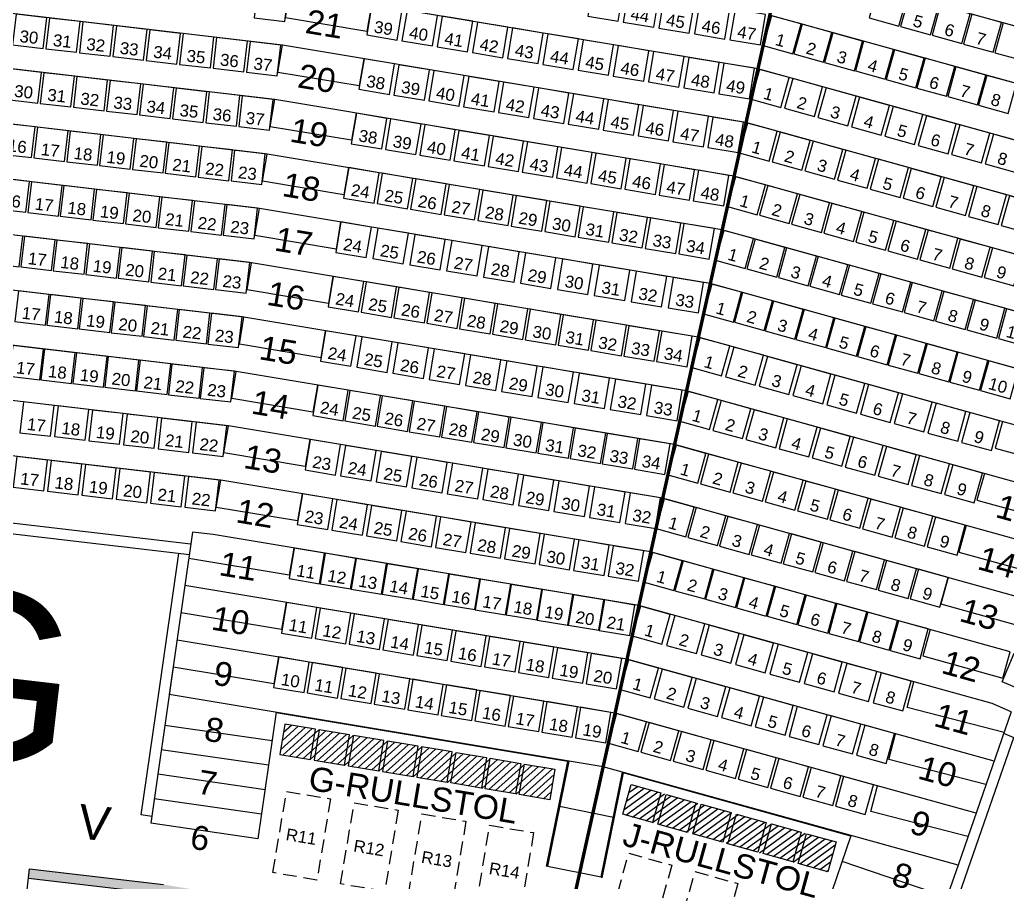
# Model space of a CAD drawing. Header units: millimetres. Extents: x 42980 to 202332, y 27411 to 140378.
# Drawn here: x 131123 to 145506, y 108929 to 121497 of the extents above; entities that cross this region are included whole.
import ezdxf
from ezdxf.enums import TextEntityAlignment as Align

# ---------------------------------------------------------------- set-up
doc = ezdxf.new("R2010")
doc.units = ezdxf.units.MM
doc.header["$LTSCALE"] = 100
doc.linetypes.add('DASHED_2', pattern=[3, 2, -1])
for name, color, linetype in [('A-3311-EA-', 3, 'CONTINUOUS'), ('A-3311-FYLL', 1, 'CONTINUOUS'), ('C-RADER', 252, 'CONTINUOUS'), ('D-RADER', 252, 'CONTINUOUS'), ('G-RADER', 252, 'CONTINUOUS'), ('G-RADNUMMER', 4, 'CONTINUOUS'), ('G-RULLSTOLSPLATS', 1, 'DASHED_2'), ('G-STOLAR', 1, 'CONTINUOUS'), ('G-STOLAR MEDFÖLJARE', 1, 'CONTINUOUS'), ('G-STOLNR RULLSTOLSPLATS', 7, 'CONTINUOUS'), ('G-STOLNUMMER', 7, 'CONTINUOUS'), ('G-TRAPPA', 254, 'CONTINUOUS'), ('G-TRAPPA_TELE', 254, 'CONTINUOUS'), ('J-RADER', 252, 'CONTINUOUS'), ('J-RADNUMMER', 4, 'CONTINUOUS'), ('J-RULLSTOLSPLATS', 1, 'DASHED_2'), ('J-STOLAR', 1, 'CONTINUOUS'), ('J-STOLAR MEDFÖLJARE', 1, 'CONTINUOUS'), ('J-STOLNUMMER', 7, 'CONTINUOUS'), ('J-TRAPPA', 254, 'CONTINUOUS'), ('möblering', 42, 'CONTINUOUS'), ('SEKTIONS_NR', 4, 'CONTINUOUS'), ('STOMME', 254, 'CONTINUOUS'), ('U-RADER', 252, 'CONTINUOUS')]:
    doc.layers.add(name, color=color, linetype=linetype)
doc.layers.add('SEKTIONER', color=4, linetype='CONTINUOUS', lineweight=70)
doc.styles.add('ARIAL', font='arial.ttf')

# ---------------------------------------------------------------- blocks, each defined once
blk = doc.blocks.new('KAJ')
at = {"layer": 'A-3311-FYLL'}
h = blk.add_hatch(color=256, dxfattribs=at)
h.paths.add_polyline_path([(12514, 25024), (12498, 24885), (14444, 24658), (20241, 23691), (20271, 23827), (14464, 24796)])
h.paths.add_polyline_path([(26131, 21865), (26185, 21995), (24841, 22560), (20271, 23827), (20241, 23691), (24795, 22427)])
at = {"layer": 'A-3311-EA-'}
for p, q in [((14444, 24658), (12498, 24885)), ((12514, 25024), (14464, 24796))]:
    blk.add_line(p, q, dxfattribs=at)

msp = doc.modelspace()

# ---------------------------------------------------------------- hatches: boundary and pattern name
at = {"layer": 'möblering'}
h = msp.add_hatch(dxfattribs=at)
h.set_pattern_fill('ANSI31', color=256, scale=25, angle=-2.9823, style=0)
h.set_pattern_definition([(42.0177, (3239.47, 28012.07), (-53.130464, 58.97071), [])])
h.paths.add_polyline_path([(138918, 110576), (138843, 110132), (134912, 110790), (134986, 111234)])
h = msp.add_hatch(dxfattribs=at)
h.set_pattern_fill('ANSI31', color=256, scale=25, angle=-9.0914, style=0)
h.set_pattern_definition([(35.90861, (174.176, 41623.48), (-46.552964, 64.290063), [])])
h.paths.add_polyline_path([(143014, 109516), (142892, 109082), (139907, 109919), (140029, 110352)])

# ---------------------------------------------------------------- linework, layer by layer
at = {"layer": 'C-RADER'}
msp.add_line((143229, 109601), (139911, 110522), dxfattribs=at)
at = {"layer": 'D-RADER'}
msp.add_line((139108, 110688), (134858, 111398), dxfattribs=at)
at = {"layer": 'G-RADER'}
for p, q in [((134950, 121125), (128624, 121864)), ((141871, 120781), (135062, 121917)), ((141698, 119999), (134950, 121125)), ((134837, 120333), (128553, 121066)), ((134725, 119540), (128482, 120269)), ((141524, 119217), (134837, 120333)), ((141351, 118435), (134725, 119540)), ((134613, 118748), (128411, 119472)), ((134500, 117956), (128340, 118675)), ((141178, 117653), (134613, 118748)), ((141005, 116870), (134500, 117956)), ((134388, 117163), (128269, 117878)), ((134276, 116371), (128199, 117081)), ((140832, 116088), (134388, 117163)), ((140658, 115306), (134276, 116371)), ((134164, 115579), (128128, 116284)), ((140485, 114524), (134164, 115579)), ((134051, 114786), (128057, 115486)), ((140312, 113742), (134051, 114786)), ((133939, 113994), (133641, 114029)), ((140139, 112960), (133939, 113994)), ((139965, 112178), (133529, 113251)), ((139792, 111395), (133415, 112459)), ((139619, 110613), (133301, 111667))]:
    msp.add_line(p, q, dxfattribs=at)
at = {"layer": 'G-RULLSTOLSPLATS'}
for points in [[(135008, 110253), (135649, 110146), (135451, 108962), (134810, 109069)], [(135994, 110087), (136635, 109980), (136438, 108797), (135796, 108904)], [(136980, 109924), (137622, 109817), (137424, 108633), (136783, 108740)], [(137967, 109759), (138608, 109652), (138410, 108468), (137769, 108575)]]:
    msp.add_lwpolyline(points, close=True, dxfattribs=at)
at = {"layer": 'G-STOLAR'}
for points in [[(134537, 121525), (134984, 121473), (135037, 121920), (134590, 121972)], [(139396, 121549), (139840, 121475), (139914, 121919), (139470, 121993)], [(139914, 121463), (140358, 121389), (140432, 121832), (139988, 121907)], [(140432, 121376), (140875, 121302), (140949, 121746), (140506, 121820)], [(136177, 121275), (136620, 121201), (136694, 121645), (136251, 121719)], [(140949, 121290), (141393, 121216), (141467, 121660), (141023, 121734)], [(131018, 121131), (131465, 121079), (131517, 121526), (131070, 121578)], [(136689, 121190), (137133, 121115), (137207, 121559), (136764, 121633)], [(137202, 121104), (137646, 121030), (137720, 121474), (137276, 121548)], [(141467, 121203), (141911, 121129), (141985, 121573), (141541, 121647)], [(131505, 121074), (131952, 121022), (132004, 121469), (131557, 121521)], [(131992, 121017), (132439, 120965), (132491, 121412), (132044, 121464)], [(132478, 120960), (132925, 120908), (132978, 121355), (132531, 121407)], [(137715, 121018), (138159, 120944), (138233, 121388), (137789, 121462)], [(132965, 120904), (133412, 120851), (133464, 121298), (133017, 121351)], [(133452, 120847), (133899, 120795), (133951, 121242), (133504, 121294)], [(138228, 120933), (138672, 120859), (138746, 121303), (138302, 121377)], [(138741, 120847), (139185, 120773), (139259, 121217), (138815, 121291)], [(133938, 120790), (134385, 120738), (134438, 121185), (133991, 121237)], [(134425, 120733), (134872, 120681), (134924, 121128), (134477, 121180)], [(139254, 120762), (139698, 120688), (139772, 121131), (139328, 121206)], [(139767, 120676), (140211, 120602), (140285, 121046), (139841, 121120)], [(140280, 120591), (140724, 120516), (140798, 120960), (140354, 121034)], [(136064, 120483), (136508, 120409), (136582, 120853), (136138, 120927)], [(136572, 120398), (137016, 120324), (137090, 120768), (136646, 120842)], [(140793, 120505), (141237, 120431), (141311, 120875), (140867, 120949)], [(141306, 120419), (141750, 120345), (141824, 120789), (141380, 120863)], [(130941, 120335), (131388, 120282), (131440, 120729), (130993, 120782)], [(131422, 120278), (131869, 120226), (131922, 120673), (131475, 120725)], [(131904, 120222), (132351, 120170), (132403, 120617), (131956, 120669)], [(137080, 120313), (137524, 120239), (137598, 120683), (137154, 120757)], [(137588, 120229), (138032, 120154), (138106, 120598), (137662, 120672)], [(132386, 120166), (132833, 120114), (132885, 120561), (132438, 120613)], [(132868, 120110), (133315, 120057), (133367, 120504), (132920, 120557)], [(138096, 120144), (138540, 120070), (138614, 120514), (138170, 120588)], [(133349, 120053), (133796, 120001), (133849, 120448), (133402, 120500)], [(133831, 119997), (134278, 119945), (134330, 120392), (133883, 120444)], [(134313, 119941), (134760, 119889), (134812, 120336), (134365, 120388)], [(138604, 120059), (139048, 119985), (139122, 120429), (138678, 120503)], [(139112, 119974), (139556, 119900), (139630, 120344), (139186, 120418)], [(139620, 119890), (140064, 119815), (140138, 120259), (139694, 120333)], [(140128, 119805), (140572, 119731), (140646, 120175), (140202, 120249)], [(135952, 119690), (136396, 119616), (136470, 120060), (136026, 120134)], [(140636, 119720), (141080, 119646), (141154, 120090), (140710, 120164)], [(130849, 119540), (131296, 119488), (131348, 119935), (130902, 119987)], [(136450, 119607), (136894, 119533), (136968, 119977), (136524, 120051)], [(136948, 119524), (137392, 119450), (137466, 119894), (137022, 119968)], [(141144, 119635), (141588, 119561), (141662, 120005), (141218, 120079)], [(131328, 119484), (131775, 119432), (131827, 119879), (131380, 119931)], [(131807, 119428), (132254, 119376), (132306, 119823), (131859, 119875)], [(132286, 119372), (132733, 119320), (132785, 119767), (132338, 119819)], [(137446, 119441), (137890, 119367), (137964, 119811), (137520, 119885)], [(132764, 119316), (133211, 119264), (133263, 119711), (132817, 119763)], [(133243, 119260), (133690, 119208), (133742, 119655), (133295, 119707)], [(137944, 119358), (138388, 119284), (138462, 119728), (138018, 119802)], [(138443, 119275), (138886, 119201), (138960, 119645), (138517, 119719)], [(133722, 119204), (134169, 119152), (134221, 119599), (133774, 119651)], [(134201, 119149), (134648, 119096), (134700, 119543), (134253, 119595)], [(138941, 119192), (139385, 119118), (139459, 119562), (139015, 119636)], [(139439, 119109), (139883, 119035), (139957, 119479), (139513, 119553)], [(139937, 119026), (140381, 118952), (140455, 119395), (140011, 119469)], [(140435, 118943), (140879, 118868), (140953, 119312), (140509, 119386)], [(135840, 118898), (136284, 118824), (136358, 119268), (135914, 119342)], [(136328, 118817), (136772, 118743), (136846, 119186), (136402, 119261)], [(140933, 118859), (141377, 118785), (141451, 119229), (141007, 119303)], [(130765, 118744), (131212, 118692), (131264, 119139), (130817, 119191)], [(131240, 118689), (131687, 118637), (131739, 119084), (131292, 119136)], [(136816, 118735), (137260, 118661), (137334, 119105), (136890, 119179)], [(137304, 118654), (137748, 118580), (137822, 119024), (137378, 119098)], [(131714, 118633), (132161, 118581), (132214, 119028), (131767, 119080)], [(132189, 118578), (132636, 118526), (132688, 118973), (132241, 119025)], [(132664, 118523), (133111, 118470), (133163, 118917), (132716, 118969)], [(137793, 118572), (138237, 118498), (138311, 118942), (137867, 119016)], [(133139, 118467), (133586, 118415), (133638, 118862), (133191, 118914)], [(133614, 118412), (134060, 118359), (134113, 118806), (133666, 118859)], [(134088, 118356), (134535, 118304), (134587, 118751), (134140, 118803)], [(138281, 118491), (138725, 118417), (138799, 118861), (138355, 118935)], [(138769, 118409), (139213, 118335), (139287, 118779), (138843, 118853)], [(139257, 118328), (139701, 118254), (139775, 118698), (139331, 118772)], [(139746, 118246), (140190, 118172), (140264, 118616), (139820, 118690)], [(135727, 118106), (136171, 118032), (136245, 118476), (135801, 118550)], [(140234, 118165), (140678, 118091), (140752, 118535), (140308, 118609)], [(140722, 118084), (141166, 118009), (141240, 118453), (140796, 118527)], [(130666, 117950), (131113, 117898), (131166, 118345), (130719, 118397)], [(136265, 118016), (136709, 117942), (136783, 118386), (136339, 118460)], [(136803, 117926), (137246, 117852), (137320, 118296), (136877, 118370)], [(131139, 117895), (131586, 117843), (131638, 118290), (131191, 118342)], [(131612, 117840), (132059, 117788), (132111, 118235), (131664, 118287)], [(132085, 117785), (132532, 117732), (132584, 118179), (132137, 118232)], [(137340, 117837), (137784, 117763), (137858, 118207), (137414, 118281)], [(132558, 117729), (133005, 117677), (133057, 118124), (132610, 118176)], [(133030, 117674), (133477, 117622), (133530, 118069), (133083, 118121)], [(137878, 117747), (138322, 117673), (138396, 118117), (137952, 118191)], [(138415, 117657), (138859, 117583), (138933, 118027), (138489, 118101)], [(133503, 117619), (133950, 117567), (134002, 118014), (133555, 118066)], [(133976, 117564), (134423, 117512), (134475, 117959), (134028, 118011)], [(138953, 117568), (139397, 117494), (139471, 117937), (139027, 118012)], [(139490, 117478), (139934, 117404), (140008, 117848), (139564, 117922)], [(140028, 117388), (140472, 117314), (140546, 117758), (140102, 117832)], [(135615, 117313), (136059, 117239), (136133, 117683), (135689, 117757)], [(136094, 117234), (136537, 117160), (136611, 117603), (136168, 117678)], [(140566, 117299), (141009, 117225), (141083, 117668), (140640, 117742)], [(131051, 117100), (131498, 117048), (131550, 117495), (131103, 117547)], [(136572, 117154), (137016, 117080), (137090, 117524), (136646, 117598)], [(137050, 117074), (137494, 117000), (137568, 117444), (137124, 117518)], [(131520, 117045), (131967, 116993), (132019, 117440), (131572, 117492)], [(131988, 116991), (132435, 116938), (132488, 117385), (132041, 117437)], [(132457, 116936), (132904, 116884), (132956, 117331), (132509, 117383)], [(137529, 116994), (137973, 116920), (138047, 117364), (137603, 117438)], [(132926, 116881), (133373, 116829), (133425, 117276), (132978, 117328)], [(133395, 116826), (133842, 116774), (133894, 117221), (133447, 117273)], [(133864, 116772), (134311, 116719), (134363, 117166), (133916, 117219)], [(138007, 116914), (138451, 116840), (138525, 117284), (138081, 117358)], [(138485, 116835), (138929, 116761), (139003, 117204), (138559, 117278)], [(138964, 116755), (139408, 116681), (139482, 117125), (139038, 117199)], [(139442, 116675), (139886, 116601), (139960, 117045), (139516, 117119)], [(135503, 116521), (135947, 116447), (136021, 116891), (135577, 116965)], [(139921, 116595), (140364, 116521), (140439, 116965), (139995, 117039)], [(140399, 116515), (140843, 116441), (140917, 116885), (140473, 116959)], [(136031, 116433), (136474, 116359), (136548, 116803), (136105, 116877)], [(136558, 116345), (137002, 116271), (137076, 116715), (136632, 116789)], [(130968, 116304), (131415, 116252), (131467, 116699), (131021, 116751)], [(131432, 116250), (131879, 116198), (131931, 116645), (131484, 116697)], [(131896, 116196), (132343, 116144), (132395, 116591), (131948, 116643)], [(137086, 116257), (137530, 116183), (137604, 116627), (137160, 116701)], [(132360, 116142), (132807, 116090), (132859, 116536), (132412, 116589)], [(132824, 116088), (133271, 116035), (133323, 116482), (132876, 116535)], [(137614, 116169), (138058, 116095), (138132, 116539), (137688, 116613)], [(138141, 116081), (138585, 116007), (138659, 116451), (138215, 116525)], [(133288, 116033), (133735, 115981), (133787, 116428), (133340, 116480)], [(133751, 115979), (134198, 115927), (134251, 116374), (133804, 116426)], [(138669, 115993), (139113, 115919), (139187, 116363), (138743, 116437)], [(139197, 115905), (139641, 115831), (139715, 116275), (139271, 116349)], [(139724, 115817), (140168, 115743), (140242, 116187), (139799, 116261)], [(135391, 115729), (135834, 115655), (135908, 116099), (135465, 116173)], [(135859, 115651), (136303, 115577), (136377, 116020), (135933, 116095)], [(140252, 115729), (140696, 115655), (140770, 116099), (140326, 116173)], [(131126, 115480), (131573, 115428), (131625, 115875), (131178, 115927)], [(136328, 115573), (136771, 115498), (136846, 115942), (136402, 116016)], [(136796, 115494), (137240, 115420), (137314, 115864), (136870, 115938)], [(131629, 115422), (132076, 115369), (132128, 115816), (131681, 115869)], [(132131, 115363), (132578, 115311), (132631, 115758), (132184, 115810)], [(137265, 115416), (137709, 115342), (137783, 115786), (137339, 115860)], [(137733, 115338), (138177, 115264), (138251, 115708), (137807, 115782)], [(132634, 115304), (133081, 115252), (133133, 115699), (132686, 115751)], [(133137, 115246), (133584, 115193), (133636, 115640), (133189, 115693)], [(138202, 115260), (138646, 115186), (138720, 115630), (138276, 115704)], [(133639, 115187), (134086, 115135), (134138, 115582), (133691, 115634)], [(138670, 115182), (139114, 115108), (139188, 115551), (138744, 115626)], [(139139, 115103), (139583, 115029), (139657, 115473), (139213, 115547)], [(135278, 114937), (135722, 114862), (135796, 115306), (135352, 115380)], [(139607, 115025), (140051, 114951), (140125, 115395), (139681, 115469)], [(140076, 114947), (140520, 114873), (140594, 115317), (140150, 115391)], [(135796, 114850), (136240, 114776), (136314, 115220), (135870, 115294)], [(136314, 114764), (136758, 114690), (136832, 115134), (136388, 115208)], [(131029, 114686), (131476, 114634), (131528, 115081), (131081, 115133)], [(131528, 114628), (131975, 114576), (132028, 115023), (131581, 115075)], [(136832, 114677), (137276, 114603), (137350, 115047), (136906, 115121)], [(132028, 114570), (132475, 114517), (132527, 114964), (132080, 115017)], [(132528, 114511), (132975, 114459), (133027, 114906), (132580, 114958)], [(137350, 114591), (137793, 114517), (137868, 114961), (137424, 115035)], [(137867, 114505), (138311, 114430), (138385, 114874), (137942, 114948)], [(133027, 114453), (133474, 114401), (133526, 114848), (133079, 114900)], [(133527, 114395), (133974, 114342), (134026, 114789), (133579, 114842)], [(138385, 114418), (138829, 114344), (138903, 114788), (138459, 114862)], [(138903, 114332), (139347, 114258), (139421, 114702), (138977, 114776)], [(139421, 114245), (139865, 114171), (139939, 114615), (139495, 114689)], [(135166, 114144), (135610, 114070), (135684, 114514), (135240, 114588)], [(135669, 114060), (136113, 113986), (136187, 114430), (135743, 114504)], [(139939, 114159), (140383, 114085), (140457, 114529), (140013, 114603)], [(136172, 113976), (136616, 113902), (136690, 114346), (136246, 114420)], [(136675, 113892), (137119, 113818), (137193, 114262), (136749, 114336)], [(137178, 113808), (137622, 113734), (137696, 114178), (137252, 114252)], [(137681, 113725), (138125, 113650), (138199, 114094), (137755, 114168)], [(138184, 113641), (138628, 113567), (138702, 114010), (138258, 114084)], [(138687, 113557), (139131, 113483), (139205, 113926), (138761, 114001)], [(139190, 113473), (139634, 113399), (139708, 113843), (139264, 113917)], [(135046, 113353), (135490, 113279), (135564, 113723), (135120, 113797)], [(139693, 113389), (140137, 113315), (140211, 113759), (139767, 113833)], [(135498, 113278), (135942, 113204), (136016, 113648), (135572, 113722)], [(135949, 113202), (136393, 113128), (136467, 113572), (136023, 113646)], [(136401, 113127), (136845, 113053), (136919, 113497), (136475, 113571)], [(136853, 113052), (137297, 112978), (137371, 113421), (136927, 113496)], [(137305, 112976), (137749, 112902), (137823, 113346), (137379, 113420)], [(137756, 112901), (138200, 112827), (138274, 113271), (137830, 113345)], [(138208, 112826), (138652, 112752), (138726, 113195), (138282, 113269)], [(138660, 112750), (139104, 112676), (139178, 113120), (138734, 113194)], [(139112, 112675), (139556, 112601), (139630, 113045), (139186, 113119)], [(134934, 112561), (135377, 112487), (135452, 112931), (135008, 113005)], [(135427, 112479), (135871, 112405), (135945, 112848), (135501, 112922)], [(139563, 112599), (140007, 112525), (140081, 112969), (139638, 113043)], [(135920, 112396), (136364, 112322), (136438, 112766), (135994, 112840)], [(136413, 112314), (136857, 112240), (136931, 112684), (136487, 112758)], [(136906, 112232), (137350, 112158), (137424, 112602), (136980, 112676)], [(137400, 112149), (137843, 112075), (137917, 112519), (137474, 112593)], [(137893, 112067), (138337, 111993), (138411, 112437), (137967, 112511)], [(138386, 111985), (138830, 111911), (138904, 112355), (138460, 112429)], [(138879, 111903), (139323, 111829), (139397, 112272), (138953, 112346)], [(134821, 111769), (135265, 111694), (135339, 112138), (134895, 112212)], [(139372, 111820), (139816, 111746), (139890, 112190), (139446, 112264)], [(135310, 111687), (135753, 111613), (135827, 112057), (135384, 112131)], [(135798, 111606), (136242, 111532), (136316, 111975), (135872, 112049)], [(136286, 111524), (136730, 111450), (136804, 111894), (136360, 111968)], [(136774, 111443), (137218, 111369), (137292, 111812), (136848, 111887)], [(137263, 111361), (137706, 111287), (137780, 111731), (137337, 111805)], [(137751, 111280), (138195, 111206), (138269, 111650), (137825, 111724)], [(138239, 111198), (138683, 111124), (138757, 111568), (138313, 111642)], [(138727, 111117), (139171, 111043), (139245, 111487), (138801, 111561)], [(139216, 111035), (139659, 110961), (139734, 111405), (139290, 111479)]]:
    msp.add_lwpolyline(points, close=True, dxfattribs=at)
at = {"layer": 'G-STOLAR MEDFÖLJARE'}
for points in [[(134912, 110790), (135356, 110717), (135430, 111161), (134986, 111234)], [(135411, 110708), (135855, 110635), (135928, 111079), (135484, 111152)], [(135908, 110624), (136352, 110551), (136426, 110995), (135982, 111068)], [(136407, 110542), (136851, 110468), (136924, 110912), (136480, 110986)], [(136905, 110459), (137349, 110386), (137422, 110830), (136978, 110903)], [(137847, 110302), (137403, 110377), (137479, 110821), (137922, 110745)], [(138345, 110217), (137901, 110292), (137976, 110736), (138420, 110661)], [(138843, 110132), (138399, 110208), (138474, 110651), (138918, 110576)]]:
    msp.add_lwpolyline(points, close=True, dxfattribs=at)
at = {"layer": 'G-TRAPPA'}
for p, q in [((133641, 114029), (133301, 111667)), ((135115, 113798), (135049, 113403)), ((135049, 113403), (133586, 113647)), ((135003, 113006), (134937, 112611)), ((134937, 112611), (133472, 112855)), ((134890, 112213), (134824, 111819)), ((133358, 112063), (133030, 109790)), ((134824, 111819), (133358, 112063)), ((134859, 111407), (134593, 109564)), ((134799, 110990), (133236, 111215)), ((134747, 110633), (133184, 110859)), ((134696, 110277), (133133, 110502)), ((134645, 109921), (133082, 110146)), ((134593, 109564), (133030, 109790))]:
    msp.add_line(p, q, dxfattribs=at)
for points in [[(136245, 121720), (136180, 121325), (134996, 121523), (135062, 121917)], [(136133, 120928), (136067, 120533), (134884, 120730), (134950, 121125)], [(136021, 120135), (135955, 119741), (134771, 119938), (134837, 120333)], [(135909, 119343), (135843, 118948), (134659, 119146), (134725, 119540)], [(135796, 118551), (135730, 118156), (134547, 118353), (134613, 118748)], [(135684, 117758), (135618, 117364), (134435, 117561), (134500, 117956)], [(135572, 116966), (135506, 116571), (134322, 116769), (134388, 117163)], [(135459, 116174), (135394, 115779), (134210, 115977), (134276, 116371)], [(135347, 115381), (135281, 114987), (134098, 115184), (134164, 115579)], [(135235, 114589), (135169, 114194), (133985, 114392), (134051, 114786)], [(133616, 113856), (128269, 114480)], [(133594, 113702), (128255, 114326)], [(133147, 111685), (133440, 113720)], [(133045, 109889), (132891, 109911), (133147, 111685)]]:
    msp.add_lwpolyline(points, dxfattribs=at)
at = {"layer": 'G-TRAPPA_TELE'}
msp.add_line((130657, 103830), (131267, 109124), dxfattribs=at)
at = {"layer": 'J-RADER'}
for p, q in [((148443, 120618), (142217, 122346)), ((148179, 119861), (142044, 121563)), ((147916, 119104), (141871, 120781)), ((147653, 118347), (141698, 119999)), ((147390, 117590), (141524, 119217)), ((147127, 116832), (141351, 118435)), ((146864, 116075), (141178, 117653)), ((146601, 115318), (141005, 116870)), ((146338, 114561), (140832, 116088)), ((146075, 113803), (140658, 115306)), ((145812, 113046), (140485, 114524)), ((145549, 112289), (140312, 113742)), ((145286, 111532), (140139, 112960)), ((145315, 110693), (139965, 112178)), ((145565, 111413), (145286, 111532)), ((145052, 109936), (139792, 111395)), ((144789, 109179), (139619, 110613))]:
    msp.add_line(p, q, dxfattribs=at)
at = {"layer": 'J-RULLSTOLSPLATS'}
for points in [[(139992, 109353), (140619, 109179), (140298, 108023), (139672, 108197)], [(140956, 109085), (141582, 108911), (141261, 107755), (140635, 107929)]]:
    msp.add_lwpolyline(points, close=True, dxfattribs=at)
at = {"layer": 'J-STOLAR'}
for points in [[(143496, 121524), (143929, 121404), (144050, 121837), (143616, 121958)], [(143953, 121397), (144387, 121277), (144507, 121710), (144074, 121831)], [(144411, 121270), (144845, 121150), (144965, 121583), (144531, 121704)], [(141949, 121123), (142383, 121002), (142503, 121436), (142070, 121556)], [(144869, 121143), (145302, 121023), (145423, 121456), (144989, 121577)], [(142397, 120998), (142831, 120878), (142951, 121312), (142518, 121432)], [(145327, 121016), (145760, 120896), (145880, 121329), (145447, 121450)], [(142845, 120874), (143279, 120754), (143399, 121187), (142966, 121308)], [(143294, 120750), (143727, 120629), (143847, 121063), (143414, 121183)], [(143742, 120625), (144175, 120505), (144296, 120939), (143862, 121059)], [(144190, 120501), (144623, 120381), (144744, 120814), (144310, 120935)], [(141776, 120341), (142210, 120220), (142330, 120654), (141896, 120774)], [(144638, 120377), (145071, 120257), (145192, 120690), (144758, 120810)], [(145086, 120253), (145519, 120132), (145640, 120566), (145206, 120686)], [(142263, 120206), (142696, 120085), (142817, 120519), (142383, 120639)], [(142749, 120071), (143183, 119950), (143303, 120384), (142870, 120504)], [(143236, 119936), (143670, 119815), (143790, 120249), (143356, 120369)], [(143723, 119801), (144156, 119680), (144276, 120114), (143843, 120234)], [(144209, 119666), (144643, 119545), (144763, 119979), (144329, 120099)], [(141603, 119558), (142036, 119438), (142157, 119872), (141723, 119992)], [(144696, 119531), (145129, 119410), (145250, 119844), (144816, 119964)], [(142080, 119426), (142513, 119306), (142634, 119739), (142200, 119860)], [(145182, 119396), (145616, 119275), (145736, 119709), (145303, 119829)], [(142557, 119294), (142990, 119173), (143111, 119607), (142677, 119727)], [(143034, 119161), (143467, 119041), (143588, 119475), (143154, 119595)], [(143511, 119029), (143944, 118909), (144065, 119342), (143631, 119463)], [(143988, 118897), (144421, 118776), (144542, 119210), (144108, 119330)], [(141430, 118776), (141863, 118656), (141983, 119090), (141550, 119210)], [(144465, 118764), (144898, 118644), (145019, 119078), (144585, 119198)], [(141897, 118647), (142331, 118526), (142451, 118960), (142017, 119080)], [(142364, 118517), (142798, 118397), (142918, 118830), (142485, 118951)], [(144942, 118632), (145375, 118512), (145496, 118945), (145062, 119066)], [(142832, 118387), (143265, 118267), (143386, 118701), (142952, 118821)], [(145419, 118500), (145852, 118379), (145973, 118813), (145539, 118933)], [(143299, 118258), (143733, 118137), (143853, 118571), (143419, 118691)], [(143766, 118128), (144200, 118008), (144320, 118441), (143887, 118562)], [(141256, 117994), (141690, 117874), (141810, 118307), (141377, 118428)], [(144234, 117998), (144667, 117878), (144788, 118312), (144354, 118432)], [(141714, 117867), (142148, 117747), (142268, 118180), (141834, 118301)], [(144701, 117869), (145135, 117748), (145255, 118182), (144821, 118302)], [(142172, 117740), (142605, 117620), (142726, 118053), (142292, 118174)], [(145168, 117739), (145602, 117619), (145722, 118052), (145289, 118173)], [(142629, 117613), (143063, 117493), (143183, 117926), (142750, 118047)], [(143087, 117486), (143521, 117366), (143641, 117799), (143207, 117920)], [(143545, 117359), (143979, 117239), (144099, 117673), (143665, 117793)], [(144003, 117232), (144436, 117112), (144557, 117546), (144123, 117666)], [(141083, 117212), (141517, 117092), (141637, 117525), (141203, 117646)], [(141531, 117088), (141965, 116967), (142085, 117401), (141651, 117521)], [(144460, 117105), (144894, 116985), (145014, 117419), (144581, 117539)], [(141979, 116963), (142413, 116843), (142533, 117277), (142100, 117397)], [(144918, 116978), (145352, 116858), (145472, 117292), (145038, 117412)], [(142427, 116839), (142861, 116719), (142981, 117152), (142548, 117273)], [(145376, 116851), (145809, 116731), (145930, 117165), (145496, 117285)], [(142875, 116715), (143309, 116594), (143429, 117028), (142996, 117148)], [(143323, 116590), (143757, 116470), (143877, 116904), (143444, 117024)], [(140910, 116430), (141343, 116310), (141464, 116743), (141030, 116863)], [(143772, 116466), (144205, 116346), (144325, 116779), (143892, 116900)], [(141401, 116293), (141835, 116173), (141955, 116607), (141522, 116727)], [(144220, 116342), (144653, 116221), (144774, 116655), (144340, 116775)], [(144668, 116217), (145101, 116097), (145222, 116531), (144788, 116651)], [(141893, 116157), (142326, 116037), (142447, 116470), (142013, 116591)], [(145116, 116093), (145549, 115973), (145670, 116406), (145236, 116527)], [(142384, 116021), (142818, 115900), (142938, 116334), (142504, 116454)], [(142876, 115884), (143309, 115764), (143430, 116198), (142996, 116318)], [(140737, 115648), (141170, 115527), (141291, 115961), (140857, 116081)], [(143367, 115748), (143801, 115628), (143921, 116061), (143487, 116182)], [(141218, 115514), (141652, 115394), (141772, 115827), (141339, 115948)], [(143858, 115612), (144292, 115491), (144412, 115925), (143979, 116045)], [(141700, 115380), (142134, 115260), (142254, 115694), (141821, 115814)], [(144350, 115475), (144784, 115355), (144904, 115789), (144470, 115909)], [(142182, 115247), (142616, 115126), (142736, 115560), (142302, 115680)], [(144841, 115339), (145275, 115219), (145395, 115652), (144962, 115773)], [(142664, 115113), (143097, 114993), (143218, 115426), (142784, 115547)], [(143146, 114979), (143579, 114859), (143700, 115293), (143266, 115413)], [(140563, 114866), (140997, 114745), (141117, 115179), (140684, 115299)], [(143627, 114846), (144061, 114725), (144181, 115159), (143748, 115279)], [(141036, 114735), (141469, 114614), (141589, 115048), (141156, 115168)], [(144109, 114712), (144543, 114592), (144663, 115025), (144230, 115146)], [(141508, 114604), (141941, 114483), (142062, 114917), (141628, 115037)], [(144591, 114578), (145025, 114458), (145145, 114892), (144711, 115012)], [(141980, 114473), (142413, 114352), (142534, 114786), (142100, 114906)], [(142452, 114342), (142886, 114221), (143006, 114655), (142572, 114775)], [(142924, 114211), (143358, 114090), (143478, 114524), (143044, 114644)], [(140390, 114083), (140824, 113963), (140944, 114397), (140510, 114517)], [(143396, 114080), (143830, 113959), (143950, 114393), (143517, 114513)], [(140853, 113955), (141286, 113835), (141407, 114268), (140973, 114389)], [(143869, 113949), (144302, 113828), (144422, 114262), (143989, 114382)], [(141315, 113827), (141749, 113706), (141869, 114140), (141435, 114260)], [(144341, 113818), (144774, 113697), (144895, 114131), (144461, 114251)], [(141778, 113698), (142211, 113578), (142332, 114012), (141898, 114132)], [(142240, 113570), (142674, 113450), (142794, 113883), (142361, 114004)], [(142703, 113442), (143136, 113321), (143257, 113755), (142823, 113875)], [(140217, 113301), (140650, 113181), (140771, 113615), (140337, 113735)], [(143165, 113313), (143599, 113193), (143719, 113627), (143286, 113747)], [(140665, 113177), (141099, 113057), (141219, 113490), (140785, 113611)], [(141113, 113053), (141547, 112932), (141667, 113366), (141233, 113486)], [(143628, 113185), (144061, 113065), (144182, 113498), (143748, 113619)], [(144090, 113057), (144524, 112936), (144644, 113370), (144211, 113490)], [(141561, 112928), (141995, 112808), (142115, 113242), (141681, 113362)], [(142009, 112804), (142443, 112684), (142563, 113117), (142129, 113238)], [(142457, 112680), (142891, 112559), (143011, 112993), (142578, 113113)], [(140044, 112519), (140477, 112399), (140598, 112832), (140164, 112953)], [(142905, 112555), (143339, 112435), (143459, 112869), (143026, 112989)], [(140545, 112380), (140978, 112260), (141099, 112693), (140665, 112814)], [(143353, 112431), (143787, 112311), (143907, 112744), (143474, 112865)], [(141046, 112241), (141479, 112121), (141600, 112554), (141166, 112675)], [(143801, 112307), (144235, 112186), (144355, 112620), (143922, 112740)], [(141547, 112102), (141980, 111982), (142101, 112415), (141667, 112536)], [(142048, 111963), (142482, 111843), (142602, 112276), (142168, 112397)], [(142549, 111824), (142983, 111704), (143103, 112137), (142669, 112258)], [(145845, 111675), (145430, 111850), (145606, 112265), (146020, 112090)], [(139870, 111737), (140304, 111617), (140424, 112050), (139991, 112171)], [(143050, 111685), (143484, 111565), (143604, 111998), (143170, 112119)], [(140362, 111601), (140795, 111480), (140916, 111914), (140482, 112034)], [(140853, 111464), (141287, 111344), (141407, 111778), (140974, 111898)], [(143551, 111546), (143985, 111426), (144105, 111859), (143671, 111980)], [(141345, 111328), (141778, 111208), (141899, 111641), (141465, 111761)], [(141836, 111192), (142270, 111071), (142390, 111505), (141956, 111625)], [(142328, 111055), (142761, 110935), (142881, 111368), (142448, 111489)], [(139697, 110955), (140131, 110834), (140251, 111268), (139817, 111388)], [(142819, 110919), (143253, 110799), (143373, 111232), (142939, 111352)], [(140169, 110824), (140603, 110703), (140723, 111137), (140290, 111257)], [(143310, 110782), (143744, 110662), (143864, 111096), (143431, 111216)], [(140641, 110693), (141075, 110572), (141195, 111006), (140762, 111126)], [(141114, 110562), (141547, 110441), (141668, 110875), (141234, 110995)], [(141586, 110431), (142019, 110310), (142140, 110744), (141706, 110864)], [(142058, 110300), (142492, 110179), (142612, 110613), (142178, 110733)], [(142530, 110169), (142964, 110048), (143084, 110482), (142650, 110602)], [(143002, 110038), (143436, 109917), (143556, 110351), (143123, 110471)]]:
    msp.add_lwpolyline(points, close=True, dxfattribs=at)
at = {"layer": 'J-STOLAR MEDFÖLJARE'}
for points in [[(140341, 109798), (139907, 109919), (140029, 110352), (140462, 110231)], [(140851, 109655), (140418, 109776), (140539, 110209), (140972, 110088)], [(141361, 109512), (140928, 109633), (141049, 110066), (141483, 109945)], [(141872, 109369), (141438, 109490), (141560, 109923), (141993, 109802)], [(142382, 109225), (141949, 109347), (142070, 109780), (142503, 109659)], [(142892, 109082), (142459, 109204), (142580, 109637), (143014, 109516)]]:
    msp.add_lwpolyline(points, close=True, dxfattribs=at)
at = {"layer": 'J-TRAPPA'}
for p, q in [((145565, 111413), (144789, 109179)), ((145598, 111035), (144932, 109119)), ((142635, 107872), (143232, 109611)), ((144789, 109179), (144154, 107351)), ((144932, 109119), (144333, 107395))]:
    msp.add_line(p, q, dxfattribs=at)
for points in [[(145435, 115641), (145328, 115256), (146494, 114932), (146601, 115318)], [(145172, 114884), (145065, 114499), (146231, 114175), (146338, 114561)], [(144909, 114127), (144802, 113741), (145968, 113418), (146075, 113803)], [(144646, 113370), (144539, 112984), (145705, 112661), (145812, 113046)], [(144383, 112612), (144276, 112227), (145442, 111903), (145549, 112289)], [(145460, 111110), (144047, 111477), (144143, 111849)], [(145196, 110352), (143783, 110719), (143880, 111091)], [(149925, 109205), (145455, 111096)], [(144933, 109594), (143520, 109962), (143617, 110334)], [(144626, 108711), (143103, 109234)]]:
    msp.add_lwpolyline(points, dxfattribs=at)
at = {"layer": 'SEKTIONER'}
msp.add_line((143777, 129385), (137860, 102672), dxfattribs=at)
at = {"layer": 'STOMME'}
for points in [[(138797, 109157), (139108, 110688)], [(139120, 110696), (138809, 109165), (139593, 109006), (139904, 110534)], [(139911, 110522), (139601, 108994)], [(138986, 110038), (139770, 109878)]]:
    msp.add_lwpolyline(points, dxfattribs=at)

# ---------------------------------------------------------------- block references
at = {"layer": 'U-RADER'}
msp.add_blockref('KAJ', (118753, 84100), dxfattribs=at)

# ---------------------------------------------------------------- texts
at = {"layer": 'G-RADNUMMER', "style": 'ARIAL'}
for s, p in [('21', (135267, 121307)), ('20', (135155, 120514)), ('19', (135043, 119722)), ('18', (134931, 118930)), ('17', (134818, 118137)), ('16', (134706, 117345)), ('15', (134594, 116553)), ('14', (134481, 115760)), ('13', (134369, 114968)), ('12', (134257, 114176)), ('11', (134011, 113406)), ('10', (133899, 112613)), ('9', (133925, 111812)), ('8', (133793, 110999)), ('7', (133694, 110227)), ('6', (133588, 109425))]:
    msp.add_text(s, height=350, rotation=350.5183, dxfattribs=at).set_placement(p)
at = {"layer": 'G-STOLNR RULLSTOLSPLATS', "style": 'ARIAL'}
for s, p in [('R11', (135201, 109456)), ('R12', (136187, 109290)), ('R13', (137174, 109127)), ('R14', (138160, 108962))]:
    msp.add_text(s, height=175, rotation=350.5279, dxfattribs=at).set_placement(p, align=Align.BOTTOM_CENTER)
at = {"layer": 'G-STOLNUMMER', "style": 'ARIAL'}
for s, rotation, p in [('44', 350.5279, (140136, 121426)), ('45', 350.5279, (140653, 121339)), ('39', 350.5279, (136398, 121238)), ('46', 350.5279, (141171, 121253)), ('47', 350.5279, (141689, 121166)), ('30', 353.34, (131242, 121105)), ('31', 353.34, (131728, 121048)), ('40', 350.5279, (136911, 121153)), ('41', 350.5279, (137424, 121067)), ('32', 353.34, (132215, 120991)), ('33', 353.34, (132702, 120934)), ('34', 353.34, (133189, 120878)), ('42', 350.5279, (137937, 120981)), ('43', 350.5279, (138450, 120896)), ('35', 353.34, (133675, 120821)), ('36', 353.34, (134162, 120764)), ('44', 350.5279, (138963, 120810)), ('45', 350.5279, (139476, 120725)), ('37', 353.34, (134649, 120707)), ('46', 350.5279, (139989, 120639)), ('38', 350.5279, (136286, 120446)), ('47', 350.5279, (140502, 120553)), ('48', 350.5279, (141015, 120468)), ('30', 353.34, (131164, 120308)), ('39', 350.5279, (136794, 120361)), ('49', 350.5279, (141528, 120382)), ('31', 353.34, (131646, 120252)), ('32', 353.34, (132128, 120196)), ('40', 350.5279, (137302, 120276)), ('41', 350.5279, (137810, 120192)), ('33', 353.34, (132609, 120140)), ('34', 353.34, (133091, 120083)), ('35', 353.34, (133573, 120027)), ('42', 350.5279, (138318, 120107)), ('43', 350.5279, (138826, 120022)), ('36', 353.34, (134055, 119971)), ('37', 353.34, (134536, 119915)), ('44', 350.5279, (139334, 119937)), ('45', 350.5279, (139842, 119852)), ('46', 350.5279, (140350, 119768)), ('38', 350.5279, (136174, 119653)), ('39', 350.5279, (136672, 119570)), ('47', 350.5279, (140858, 119683)), ('48', 350.5279, (141366, 119598)), ('16', 353.34, (131073, 119514)), ('17', 353.34, (131552, 119458)), ('40', 350.5279, (137170, 119487)), ('18', 353.34, (132030, 119402)), ('19', 353.34, (132509, 119346)), ('20', 353.34, (132988, 119290)), ('41', 350.5279, (137668, 119404)), ('42', 350.5279, (138166, 119321)), ('21', 353.34, (133467, 119234)), ('22', 353.34, (133945, 119178)), ('43', 350.5279, (138664, 119238)), ('44', 350.5279, (139163, 119155)), ('23', 353.34, (134424, 119122)), ('45', 350.5279, (139661, 119072)), ('24', 350.5279, (136062, 118861)), ('46', 350.5279, (140159, 118989)), ('47', 350.5279, (140657, 118905)), ('16', 353.34, (130988, 118718)), ('25', 350.5279, (136550, 118780)), ('48', 350.5279, (141155, 118822)), ('17', 353.34, (131463, 118663)), ('18', 353.34, (131938, 118607)), ('26', 350.5279, (137038, 118698)), ('27', 350.5279, (137526, 118617)), ('19', 353.34, (132413, 118552)), ('20', 353.34, (132887, 118496)), ('21', 353.34, (133362, 118441)), ('28', 350.5279, (138015, 118535)), ('29', 350.5279, (138503, 118454)), ('22', 353.34, (133837, 118386)), ('23', 353.34, (134312, 118330)), ('30', 350.5279, (138991, 118372)), ('31', 350.5279, (139479, 118291)), ('32', 350.5279, (139968, 118209)), ('33', 350.5279, (140456, 118128)), ('24', 350.5279, (135949, 118069)), ('34', 350.5279, (140944, 118047)), ('17', 353.34, (131363, 117869)), ('25', 350.5279, (136487, 117979)), ('26', 350.5279, (137024, 117889)), ('18', 353.34, (131836, 117814)), ('19', 353.34, (132308, 117759)), ('20', 353.34, (132781, 117703)), ('27', 350.5279, (137562, 117800)), ('28', 350.5279, (138100, 117710)), ('21', 353.34, (133254, 117648)), ('22', 353.34, (133727, 117593)), ('29', 350.5279, (138637, 117620)), ('23', 353.34, (134199, 117538)), ('30', 350.5279, (139175, 117531)), ('31', 350.5279, (139712, 117441)), ('24', 350.5279, (135837, 117276)), ('32', 350.5279, (140250, 117351)), ('25', 350.5279, (136315, 117197)), ('33', 350.5279, (140787, 117262)), ('17', 353.34, (131274, 117074)), ('18', 353.34, (131743, 117019)), ('26', 350.5279, (136794, 117117)), ('27', 350.5279, (137272, 117037)), ('19', 353.34, (132212, 116964)), ('20', 353.34, (132681, 116910)), ('21', 353.34, (133150, 116855)), ('28', 350.5279, (137751, 116957)), ('29', 350.5279, (138229, 116877)), ('22', 353.34, (133618, 116800)), ('23', 353.34, (134087, 116745)), ('30', 350.5279, (138707, 116798)), ('31', 350.5279, (139186, 116718)), ('32', 350.5279, (139664, 116638)), ('33', 350.5279, (140143, 116558)), ('24', 350.5279, (135725, 116484)), ('34', 350.5279, (140621, 116478)), ('17', 353.34, (131192, 116278)), ('25', 350.5279, (136252, 116396)), ('26', 350.5279, (136780, 116308)), ('18', 353.34, (131656, 116224)), ('19', 353.34, (132120, 116170)), ('20', 353.34, (132583, 116116)), ('27', 350.5279, (137308, 116220)), ('28', 350.5279, (137836, 116132)), ('21', 353.34, (133047, 116061)), ('22', 353.34, (133511, 116007)), ('29', 350.5279, (138363, 116044)), ('23', 353.34, (133975, 115953)), ('30', 350.5279, (138891, 115956)), ('31', 350.5279, (139419, 115868)), ('24', 350.5279, (135612, 115692)), ('32', 350.5279, (139946, 115780)), ('33', 350.5279, (140474, 115692)), ('25', 350.5279, (136081, 115614)), ('17', 353.34, (131350, 115454)), ('26', 350.5279, (136550, 115535)), ('27', 350.5279, (137018, 115457)), ('18', 353.34, (131852, 115396)), ('19', 353.34, (132355, 115337)), ('20', 353.34, (132857, 115278)), ('28', 350.5279, (137487, 115379)), ('29', 350.5279, (137955, 115301)), ('21', 353.34, (133360, 115219)), ('22', 353.34, (133863, 115161)), ('30', 350.5279, (138424, 115223)), ('31', 350.5279, (138892, 115145)), ('32', 350.5279, (139361, 115066)), ('33', 350.5279, (139829, 114988)), ('23', 350.5279, (135500, 114899)), ('34', 350.5279, (140298, 114910)), ('24', 350.5279, (136018, 114813)), ('25', 350.5279, (136536, 114727)), ('17', 353.34, (131252, 114660)), ('18', 353.34, (131752, 114602)), ('19', 353.34, (132252, 114543)), ('26', 350.5279, (137054, 114640)), ('27', 350.5279, (137572, 114554)), ('20', 353.34, (132751, 114485)), ('21', 353.34, (133251, 114427)), ('28', 350.5279, (138089, 114468)), ('22', 353.34, (133750, 114368)), ('29', 350.5279, (138607, 114381)), ('30', 350.5279, (139125, 114295)), ('23', 350.5279, (135388, 114107)), ('31', 350.5279, (139643, 114208)), ('32', 350.5279, (140161, 114122)), ('24', 350.5279, (135891, 114023)), ('25', 350.5279, (136394, 113939)), ('26', 350.5279, (136897, 113855)), ('27', 350.5279, (137400, 113771)), ('28', 350.5279, (137903, 113688)), ('29', 350.5279, (138406, 113604)), ('30', 350.5279, (138909, 113520)), ('31', 350.5279, (139412, 113436)), ('11', 350.5279, (135268, 113316)), ('32', 350.5279, (139915, 113352)), ('12', 350.5279, (135720, 113241)), ('13', 350.5279, (136171, 113165)), ('14', 350.5279, (136623, 113090)), ('15', 350.5279, (137075, 113015)), ('16', 350.5279, (137527, 112939)), ('17', 350.5279, (137978, 112864)), ('18', 350.5279, (138430, 112789)), ('19', 350.5279, (138882, 112713)), ('11', 350.5279, (135156, 112524)), ('20', 350.5279, (139334, 112638)), ('21', 350.5279, (139785, 112562)), ('12', 350.5279, (135649, 112442)), ('13', 350.5279, (136142, 112359)), ('14', 350.5279, (136635, 112277)), ('15', 350.5279, (137128, 112195)), ('16', 350.5279, (137621, 112112)), ('17', 350.5279, (138115, 112030)), ('18', 350.5279, (138608, 111948)), ('19', 350.5279, (139101, 111866)), ('10', 350.5279, (135043, 111731)), ('20', 350.5279, (139594, 111783)), ('11', 350.5279, (135532, 111650)), ('12', 350.5279, (136020, 111569)), ('13', 350.5279, (136508, 111487)), ('14', 350.5279, (136996, 111406)), ('15', 350.5279, (137485, 111324)), ('16', 350.5279, (137973, 111243)), ('17', 350.5279, (138461, 111161)), ('18', 350.5279, (138949, 111080)), ('19', 350.5279, (139438, 110998))]:
    msp.add_text(s, height=175, rotation=rotation, dxfattribs=at).set_placement(p, align=Align.BOTTOM_CENTER)
at = {"layer": 'J-RADNUMMER', "style": 'ARIAL'}
for s, p in [('15', (145317, 114254)), ('14', (145054, 113496)), ('13', (144791, 112739)), ('12', (144528, 111982)), ('11', (144418, 111211)), ('10', (144186, 110445)), ('9', (144064, 109650)), ('8', (143801, 108892))]:
    msp.add_text(s, height=350, rotation=344.4842, dxfattribs=at).set_placement(p)
at = {"layer": 'J-STOLNUMMER', "style": 'ARIAL'}
for s, p in [('5', (144170, 121337)), ('6', (144628, 121210)), ('1', (142166, 121063)), ('7', (145086, 121083)), ('2', (142614, 120938)), ('3', (143062, 120814)), ('4', (143510, 120690)), ('5', (143958, 120565)), ('6', (144406, 120441)), ('7', (144855, 120317)), ('1', (141993, 120280)), ('8', (145303, 120192)), ('2', (142479, 120145)), ('3', (142966, 120010)), ('4', (143453, 119875)), ('5', (143939, 119740)), ('6', (144426, 119605)), ('1', (141820, 119498)), ('7', (144913, 119470)), ('2', (142297, 119366)), ('8', (145399, 119335)), ('3', (142774, 119234)), ('4', (143251, 119101)), ('5', (143728, 118969)), ('6', (144205, 118837)), ('1', (141646, 118716)), ('2', (142114, 118586)), ('7', (144682, 118704)), ('8', (145159, 118572)), ('3', (142581, 118457)), ('4', (143048, 118327)), ('5', (143516, 118197)), ('6', (143983, 118068)), ('1', (141473, 117934)), ('7', (144450, 117938)), ('2', (141931, 117807)), ('8', (144918, 117809)), ('3', (142389, 117680)), ('9', (145385, 117679)), ('4', (142846, 117553)), ('5', (143304, 117426)), ('6', (143762, 117299)), ('1', (141300, 117152)), ('7', (144219, 117172)), ('2', (141748, 117028)), ('8', (144677, 117045)), ('3', (142196, 116903)), ('9', (145135, 116918)), ('4', (142644, 116779)), ('10', (145593, 116791)), ('5', (143092, 116655)), ('6', (143540, 116530)), ('1', (141127, 116370)), ('7', (143988, 116406)), ('8', (144436, 116282)), ('2', (141618, 116233)), ('9', (144884, 116157)), ('3', (142110, 116097)), ('10', (145333, 116033)), ('4', (142601, 115961)), ('5', (143092, 115824)), ('1', (140953, 115588)), ('6', (143584, 115688)), ('7', (144075, 115552)), ('2', (141435, 115454)), ('8', (144567, 115415)), ('3', (141917, 115320)), ('9', (145058, 115279)), ('4', (142399, 115187)), ('5', (142881, 115053)), ('6', (143362, 114919)), ('1', (140780, 114805)), ('7', (143844, 114785)), ('2', (141252, 114674)), ('8', (144326, 114652)), ('3', (141724, 114543)), ('9', (144808, 114518)), ('4', (142197, 114412)), ('5', (142669, 114281)), ('6', (143141, 114150)), ('1', (140607, 114023)), ('7', (143613, 114019)), ('2', (141069, 113895)), ('8', (144085, 113888)), ('3', (141532, 113767)), ('9', (144557, 113757)), ('4', (141995, 113638)), ('5', (142457, 113510)), ('6', (142920, 113382)), ('7', (143382, 113253)), ('1', (140434, 113241)), ('2', (140882, 113117)), ('8', (143845, 113125)), ('3', (141330, 112992)), ('9', (144307, 112997)), ('4', (141778, 112868)), ('5', (142226, 112744)), ('6', (142674, 112619)), ('1', (140260, 112459)), ('7', (143122, 112495)), ('2', (140762, 112320)), ('8', (143570, 112371)), ('9', (144018, 112247)), ('3', (141263, 112181)), ('4', (141764, 112042)), ('5', (142265, 111903)), ('1', (140087, 111677)), ('6', (142766, 111764)), ('2', (140579, 111540)), ('7', (143267, 111625)), ('3', (141070, 111404)), ('8', (143768, 111486)), ('4', (141561, 111268)), ('5', (142053, 111131)), ('6', (142544, 110995)), ('1', (139914, 110895)), ('7', (143036, 110859)), ('2', (140386, 110764)), ('8', (143527, 110722)), ('3', (140858, 110633)), ('4', (141330, 110502)), ('5', (141803, 110371)), ('6', (142275, 110240)), ('7', (142747, 110109)), ('8', (143219, 109978))]:
    msp.add_text(s, height=175, rotation=344.4938, dxfattribs=at).set_placement(p, align=Align.BOTTOM_CENTER)
at = {"layer": 'SEKTIONS_NR', "style": 'ARIAL'}
for s, height, p in [('G', 2500, (129118, 110860)), ('V', 500, (131950, 109575))]:
    msp.add_text(s, height=height, rotation=353.34, dxfattribs=at).set_placement(p)
for s, rotation, p in [('G-RULLSTOL', 350.63, (136826, 110030)), ('J-RULLSTOL', 344.62, (141297, 109084))]:
    msp.add_text(s, height=350, rotation=rotation, dxfattribs=at).set_placement(p, align=Align.CENTER)

doc.saveas('drawing.dxf')
